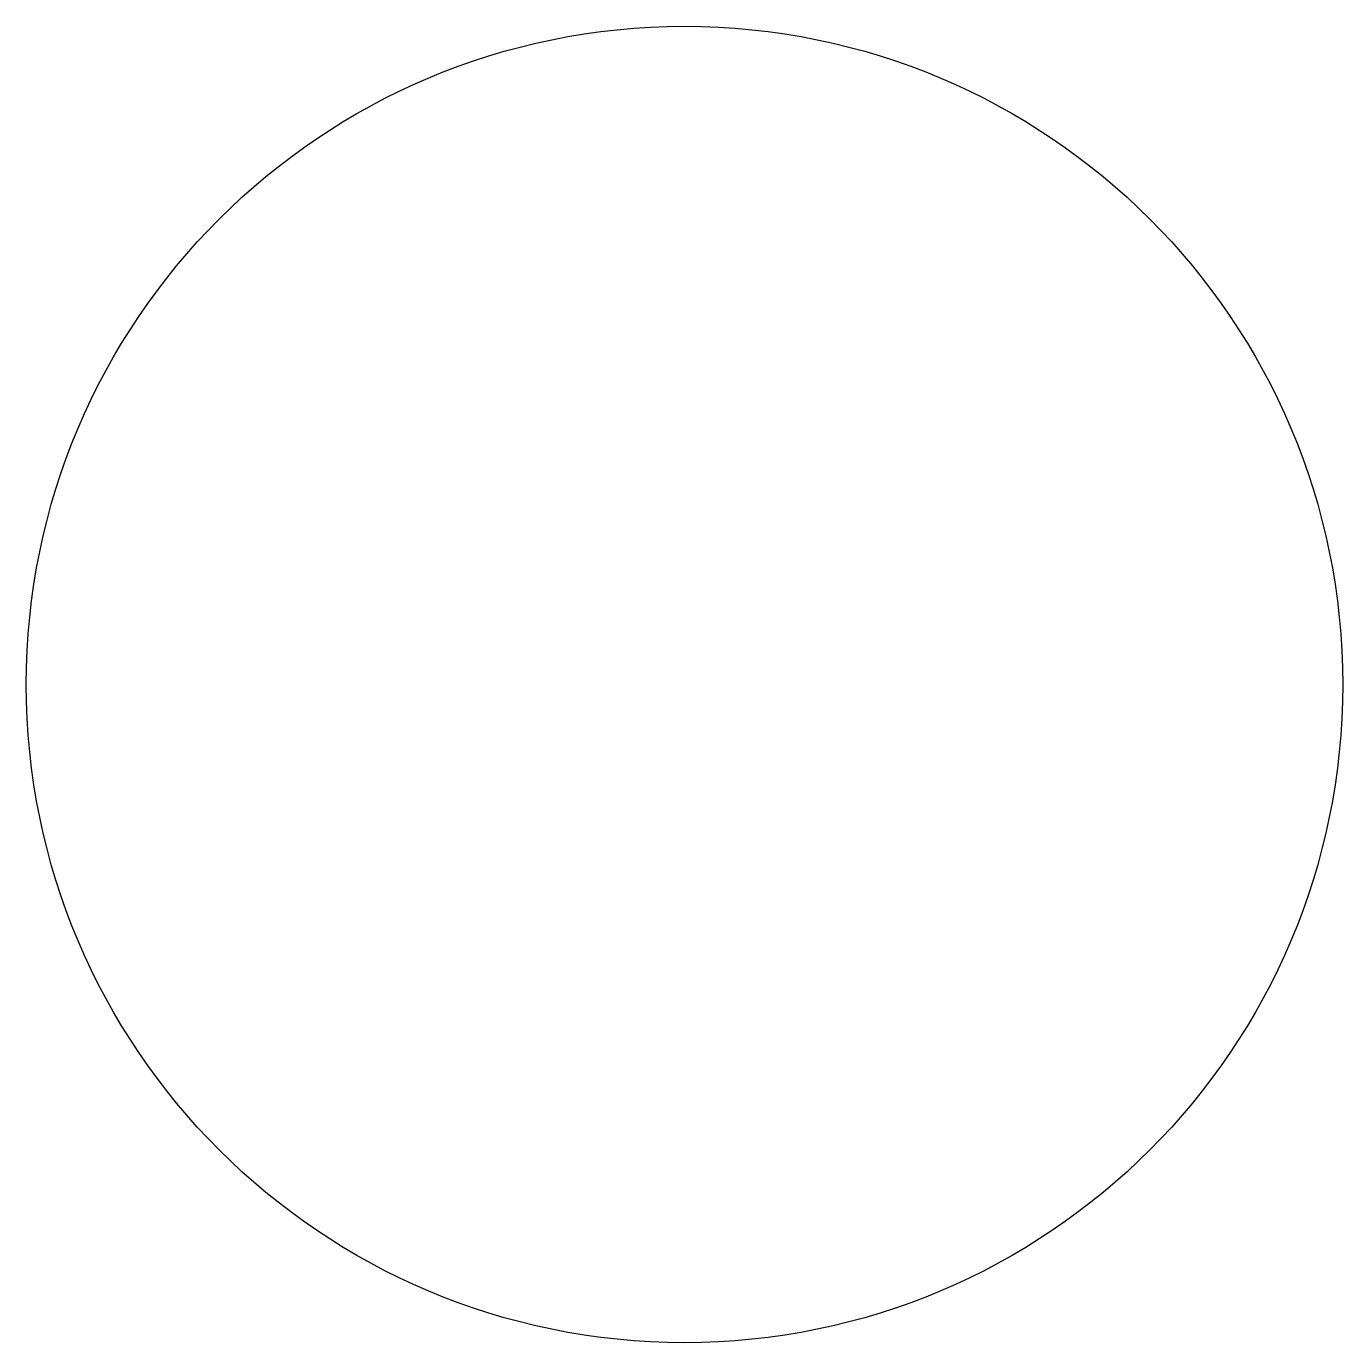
# Model space of a CAD drawing. Extents: x 0 to 100, y -50 to 50.
import ezdxf

# ---------------------------------------------------------------- set-up
doc = ezdxf.new("R2010")
doc.units = 0
doc.layers.get('0').update_dxf_attribs({"linetype": 'CONTINUOUS'})

msp = doc.modelspace()

# ---------------------------------------------------------------- linework, layer by layer
msp.add_ellipse((50, 0), major_axis=(-50, 0), ratio=1)

doc.saveas('drawing.dxf')
